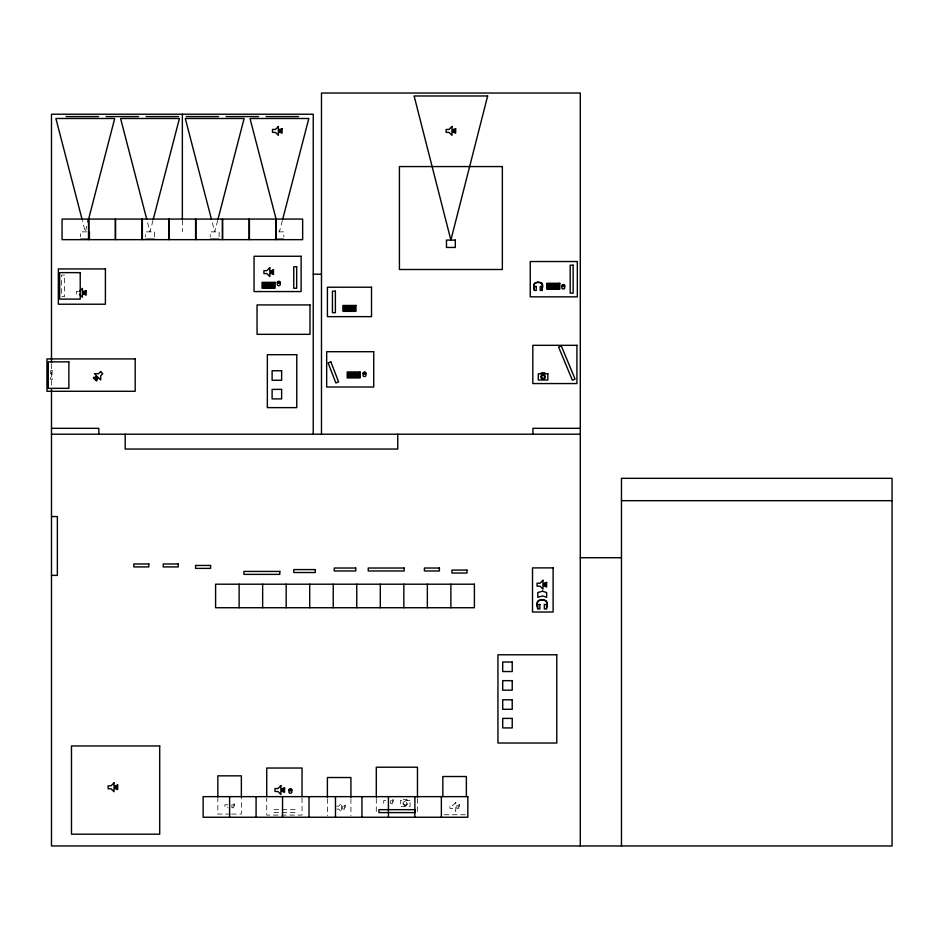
<?xml version="1.0" encoding="UTF-8"?>
<svg xmlns="http://www.w3.org/2000/svg" width="939" height="939" viewBox="0 0 939 939"><rect width="100%" height="100%" fill="white"/><g stroke="black" fill="none" stroke-linecap="round" stroke-linejoin="round"><path stroke-width="0.7" stroke-dasharray="4.7 3.52" d="M86.775 226.193L85.296 231.863L82.362 220.524M152.951 220.524L150.005 231.863L147.059 220.524M217.648 220.524L214.714 231.863L211.768 220.524M282.357 220.524L279.411 231.863L278.308 227.602M86.893 231.863L80.59 231.863L80.59 236.757M278.789 231.863L283.824 231.863L283.824 236.757M78.477 291.348L76.517 291.348L76.517 294.283L79.463 294.283M385.683 800.568L383.722 800.568L383.722 803.514L386.668 803.514M227.837 804.782L224.902 804.782L224.902 807.716L227.837 807.716M336.69 806.155L338.65 806.155L341.585 803.221L341.585 812.047L338.65 809.101L336.69 809.101M230.301 814.066L217.836 814.066L217.836 798.49M231.675 814.066L241.37 814.066L241.37 798.49M444.217 814.747L466.366 814.747M417.468 798.584L417.468 814.266M407.045 800.415L407.045 799.453L403.477 799.453L403.477 800.415M376.293 798.584L376.293 814.266M350.928 798.772L350.928 815.768M327.394 798.772L327.394 815.768M302.029 797.974L302.029 815.087L266.735 815.087L266.735 797.974M219.127 236.757L219.127 231.863L210.301 231.863L210.301 236.757M182.354 220.242L182.354 231.863M154.419 236.757L154.419 231.863L145.592 231.863L145.592 236.757M51.481 364.074L51.481 385.988M455.779 802.516L452.833 805.451L449.898 805.451L449.898 808.397L452.833 808.397L455.779 811.343L455.779 802.516M64.509 275.139L61.563 275.139L61.563 296.607L64.509 296.607L64.509 275.139M52.103 370.694L50.624 370.694L50.624 379.509L52.103 379.509L52.103 370.694M393.277 799.828L392.549 799.828L392.549 804.242L393.277 804.242L393.277 799.828M410.038 800.415L400.483 800.415L400.483 806.624L410.038 806.624L410.038 800.415M391.446 800.568L390.706 800.568L390.706 803.514L391.446 803.514L391.446 800.568M234.457 804.042L233.717 804.042L233.717 808.456L234.457 808.456L234.457 804.042M232.614 804.782L231.886 804.782L231.886 807.716L232.614 807.716L232.614 804.782M459.453 804.723L458.713 804.723L458.713 809.136L459.453 809.136L459.453 804.723M345.27 805.427L344.531 805.427L344.531 809.841L345.27 809.841L345.27 805.427M457.61 805.451L456.882 805.451L456.882 808.397L457.61 808.397L457.61 805.451M343.428 806.155L342.688 806.155L342.688 809.101L343.428 809.101L343.428 806.155M295.116 809.664L273.648 809.664L273.648 812.599L295.116 812.599L295.116 809.664M404.474 804.876A1.561 1.561 0 0 0 406.822 803.526A1.561 1.561 0 0 0 404.474 802.164A1.561 1.561 0 0 0 404.474 804.876M404.134 805.462A2.242 2.242 0 0 0 407.503 803.526A2.242 2.242 0 0 0 404.134 801.577A2.242 2.242 0 0 0 404.134 805.462"/><path stroke-width="1.41" d="M542.214 288.566C545.77 280.432 530.688 280.432 534.256 288.566M546.58 606.864C550.583 597.732 533.634 597.732 537.636 606.864M87.879 221.933L114.711 118.49L55.894 118.49L81.998 219.104M153.315 219.104L179.419 118.49L120.591 118.49L146.695 219.104M218.024 219.104L244.117 118.49L185.3 118.49L211.404 219.104M282.721 219.104L308.825 118.49L250.009 118.49L276.101 219.104L276.183 239.656L302.651 239.656L302.651 219.069L276.183 219.069M542.214 289.94L542.378 284.059A3.38 3.38 0 0 0 541.334 282.815L538.235 281.982L535.136 282.815A3.38 3.38 0 0 0 534.08 284.059L534.256 289.94M546.58 608.402L547.284 604.927L546.768 601.793A3.791 3.791 0 0 0 545.582 600.408L542.108 599.469L538.634 600.408A3.791 3.791 0 0 0 537.448 601.793L536.932 604.927L537.636 608.402M280.221 282.416L279.141 283.226A1.232 1.232 0 0 1 278.413 283.226L277.334 282.416A1.174 1.174 0 0 1 278.507 281.324L279.047 281.324A1.174 1.174 0 0 1 280.221 282.51L280.221 284.482A1.174 1.174 0 0 1 279.047 285.656L278.507 285.656A1.174 1.174 0 0 1 277.334 284.482L277.334 282.51M365.928 373.264L364.848 374.086A1.232 1.232 0 0 1 364.132 374.086L363.041 373.264M564.726 285.702L563.635 286.524A1.232 1.232 0 0 1 562.919 286.524L561.839 285.702M291.829 789.945L290.738 790.755A1.232 1.232 0 0 1 290.022 790.755L288.942 789.945M79.463 291.348L82.397 288.402L82.397 297.229L79.463 294.283M66.188 116.565L98.536 116.565M106.177 116.565L138.538 116.565M146.179 116.565L178.539 116.565M186.18 116.565L218.529 116.565M226.182 116.565L258.53 116.565M266.183 116.565L298.532 116.565M80.59 239.21L89.416 239.21L89.416 231.863M145.592 239.21L154.419 239.21M210.301 239.21L219.127 239.21M274.998 239.21L283.824 239.21M313.239 274.211L321.478 274.211M51.481 428.325L98.83 428.325L98.83 434.205M580.29 428.325L532.941 428.325L532.941 434.205M51.481 434.205L580.29 434.205M621.465 500.675L892.05 500.675M51.481 516.556L57.361 516.556L57.361 575.384L51.481 575.384M580.29 557.731L621.465 557.731M621.465 845.969L621.465 478.327L892.05 478.327L892.05 845.969L51.481 845.969L51.481 388.91M580.29 845.969L580.29 93.031L321.478 93.031L321.478 434.205M544.866 373.792L544.866 372.83L541.298 372.83L541.298 373.792M466.366 796.342L466.366 776.518L442.832 776.518L442.832 796.342M450.884 584.199L450.884 607.733M441.365 796.648L441.365 817.235M427.351 584.199L427.351 607.733M417.468 797.152L417.468 767.21L376.293 767.21L376.293 797.152M414.897 796.648L414.897 817.235M403.829 584.199L403.829 607.733M397.76 434.205L397.76 449.042L125.192 449.042L125.192 434.205M388.429 796.648L388.429 817.235M380.295 584.199L380.295 607.733M361.949 796.648L361.949 817.235M356.761 584.199L356.761 607.733M350.928 797.352L350.928 777.527L327.394 777.527L327.394 797.352M335.481 796.648L335.481 817.235M333.239 584.199L333.239 607.733M313.239 434.205L313.239 114.218L51.481 114.218L51.481 362.607M309.706 584.199L309.706 607.733M309.013 796.648L309.013 817.235M302.029 796.542L302.029 768.032L266.735 768.032L266.735 796.542M286.184 584.199L286.184 607.733M282.545 796.648L282.545 817.235M262.65 584.199L262.65 607.733M256.077 796.648L256.077 817.235M241.37 797.082L241.37 775.837L217.836 775.837L217.836 797.082M239.116 584.199L239.116 607.733M229.609 796.648L229.609 817.235M182.354 114.218L182.354 218.787M487.646 95.978L450.884 240.091L414.122 95.978L487.646 95.978M278.367 126.495L275.42 129.441L272.486 129.441L272.486 132.376L275.42 132.376L278.367 135.322L278.367 126.495M93.923 377.349L93.395 377.877L96.517 380.988L97.046 380.471L93.923 377.349M95.743 376.574L95.215 377.091L97.304 379.168L97.82 378.652L95.743 376.574M100.684 371.633L98.595 373.71L94.44 373.71L100.684 379.955L100.684 375.8L102.762 373.71L100.684 371.633M269.798 267.697L266.852 270.643L263.918 270.643L263.918 273.578L266.852 273.578L269.798 276.524L269.798 267.697M451.988 126.495L449.042 129.441L446.107 129.441L446.107 132.376L449.042 132.376L451.988 135.322L451.988 126.495M113.995 782.868L111.048 785.814L108.114 785.814L108.114 788.76L111.048 788.76L113.995 791.694L113.995 782.868M280.878 785.603L277.944 788.549L274.998 788.549L274.998 791.483L277.944 791.483L280.878 794.429L280.878 785.603M542.953 580.279L540.019 583.225L537.073 583.225L537.073 586.171L540.019 586.171L542.953 589.105L542.953 580.279M561.311 345.951L558.599 347.078L572.379 380.213L575.091 379.086L561.311 345.951M330.868 361.891L328.122 362.959L335.88 382.983L338.627 381.915L330.868 361.891M542.554 591.194L537.801 592.556L537.801 597.298L542.554 595.948L546.627 597.298L546.627 592.556L542.554 591.194M282.04 128.702L281.313 128.702L281.313 133.115L282.04 133.115L282.04 128.702M455.661 128.702L454.922 128.702L454.922 133.115L455.661 133.115L455.661 128.702M280.209 129.441L279.47 129.441L279.47 132.376L280.209 132.376L280.209 129.441M453.819 129.441L453.091 129.441L453.091 132.376L453.819 132.376L453.819 129.441M502.353 166.567L399.415 166.567L399.415 269.505L502.353 269.505L502.353 166.567M88.536 219.069L62.068 219.069L62.068 239.656L88.536 239.656L88.536 219.069M115.297 219.069L88.829 219.069L88.829 239.656L115.297 239.656L115.297 219.069M142.059 219.069L115.591 219.069L115.591 239.656L142.059 239.656L142.059 219.069M168.832 219.069L142.364 219.069L142.364 239.656L168.832 239.656L168.832 219.069M195.594 219.069L169.126 219.069L169.126 239.656L195.594 239.656L195.594 219.069M222.355 219.069L195.887 219.069L195.887 239.656L222.355 239.656L222.355 219.069M249.117 219.069L222.649 219.069L222.649 239.656L249.117 239.656L249.117 219.069M275.89 219.069L249.41 219.069L249.41 239.656L275.89 239.656L275.89 219.069M455.298 240.091L446.471 240.091L446.471 247.45L455.298 247.45L455.298 240.091M301.126 256.265L254.058 256.265L254.058 291.56L301.126 291.56L301.126 256.265M577.321 261.535L530.253 261.535L530.253 296.83L577.321 296.83L577.321 261.535M573.142 265.209L570.196 265.209L570.196 293.156L573.142 293.156L573.142 265.209M296.677 266.782L293.743 266.782L293.743 288.25L296.677 288.25L296.677 266.782M105.403 268.93L58.347 268.93L58.347 304.224L105.403 304.224L105.403 268.93M273.472 269.904L272.733 269.904L272.733 274.317L273.472 274.317L273.472 269.904M271.629 270.643L270.902 270.643L270.902 273.578L271.629 273.578L271.629 270.643M80.226 272.639L59.638 272.639L59.638 299.107L80.226 299.107L80.226 272.639M278.965 281.712L278.59 282.569L278.965 281.712M275.021 282.346L262.087 282.346L262.087 288.226L275.021 288.226L275.021 282.346M263.847 282.932L262.674 282.932L262.674 284.118L263.847 284.118L263.847 282.932M265.608 282.932L264.434 282.932L264.434 284.118L265.608 284.118L265.608 282.932M267.38 282.932L266.195 282.932L266.195 284.118L267.38 284.118L267.38 282.932M269.141 282.932L267.967 282.932L267.967 284.118L269.141 284.118L269.141 282.932M270.902 282.932L269.728 282.932L269.728 284.118L270.902 284.118L270.902 282.932M272.674 282.932L271.488 282.932L271.488 284.118L272.674 284.118L272.674 282.932M274.434 282.932L273.261 282.932L273.261 284.118L274.434 284.118L274.434 282.932M559.797 283.273L546.85 283.273L546.85 289.153L559.797 289.153L559.797 283.273M548.611 283.86L547.437 283.86L547.437 285.033L548.611 285.033L548.611 283.86M550.383 283.86L549.209 283.86L549.209 285.033L550.383 285.033L550.383 283.86M552.144 283.86L550.97 283.86L550.97 285.033L552.144 285.033L552.144 283.86M553.904 283.86L552.731 283.86L552.731 285.033L553.904 285.033L553.904 283.86M555.677 283.86L554.503 283.86L554.503 285.033L555.677 285.033L555.677 283.86M557.437 283.86L556.264 283.86L556.264 285.033L557.437 285.033L557.437 283.86M559.198 283.86L558.024 283.86L558.024 285.033L559.198 285.033L559.198 283.86M263.847 284.705L262.674 284.705L262.674 285.879L263.847 285.879L263.847 284.705M265.608 284.705L264.434 284.705L264.434 285.879L265.608 285.879L265.608 284.705M267.38 284.705L266.195 284.705L266.195 285.879L267.38 285.879L267.38 284.705M269.141 284.705L267.967 284.705L267.967 285.879L269.141 285.879L269.141 284.705M270.902 284.705L269.728 284.705L269.728 285.879L270.902 285.879L270.902 284.705M272.674 284.705L271.488 284.705L271.488 285.879L272.674 285.879L272.674 284.705M274.434 284.705L273.261 284.705L273.261 287.557L274.434 287.557L274.434 284.705M563.541 284.623L563.013 284.623A1.174 1.174 0 0 0 561.839 285.796L561.839 287.78A1.174 1.174 0 0 0 563.013 288.954L563.541 288.954A1.174 1.174 0 0 0 564.726 287.78L564.726 285.796A1.174 1.174 0 0 0 563.541 284.623M563.47 284.998L563.083 285.867L563.47 284.998M548.611 285.62L547.437 285.62L547.437 286.794L548.611 286.794L548.611 285.62M550.383 285.62L549.209 285.62L549.209 286.794L550.383 286.794L550.383 285.62M552.144 285.62L550.97 285.62L550.97 286.794L552.144 286.794L552.144 285.62M553.904 285.62L552.731 285.62L552.731 286.794L553.904 286.794L553.904 285.62M555.677 285.62L554.503 285.62L554.503 286.794L555.677 286.794L555.677 285.62M557.437 285.62L556.264 285.62L556.264 286.794L557.437 286.794L557.437 285.62M559.198 285.62L558.024 285.62L558.024 288.484L559.198 288.484L559.198 285.62M536.239 286.454L534.256 286.454L534.256 290.433L536.239 290.433L536.239 286.454M542.214 286.454L540.218 286.454L540.218 290.433L542.214 290.433L542.214 286.454M263.847 286.465L262.674 286.465L262.674 287.639L263.847 287.639L263.847 286.465M270.902 286.465L264.434 286.465L264.434 287.639L270.902 287.639L270.902 286.465M272.674 286.465L271.488 286.465L271.488 287.639L272.674 287.639L272.674 286.465M371.515 287.228L327.406 287.228L327.406 316.643L371.515 316.643L371.515 287.228M548.611 287.381L547.437 287.381L547.437 288.566L548.611 288.566L548.611 287.381M555.677 287.381L549.209 287.381L549.209 288.566L555.677 288.566L555.677 287.381M557.437 287.381L556.264 287.381L556.264 288.566L557.437 288.566L557.437 287.381M86.071 290.609L85.343 290.609L85.343 295.022L86.071 295.022L86.071 290.609M84.24 291.348L83.501 291.348L83.501 294.283L84.24 294.283L84.24 291.348M335.387 291.196L332.441 291.196L332.441 312.675L335.387 312.675L335.387 291.196M309.987 304.929L257.051 304.929L257.051 334.331L309.987 334.331L309.987 304.929M355.928 305.468L342.993 305.468L342.993 311.349L355.928 311.349L355.928 305.468M344.754 306.055L343.58 306.055L343.58 307.229L344.754 307.229L344.754 306.055M346.526 306.055L345.341 306.055L345.341 307.229L346.526 307.229L346.526 306.055M348.287 306.055L347.113 306.055L347.113 307.229L348.287 307.229L348.287 306.055M350.047 306.055L348.874 306.055L348.874 307.229L350.047 307.229L350.047 306.055M351.82 306.055L350.634 306.055L350.634 307.229L351.82 307.229L351.82 306.055M353.58 306.055L352.407 306.055L352.407 307.229L353.58 307.229L353.58 306.055M355.341 306.055L354.167 306.055L354.167 307.229L355.341 307.229L355.341 306.055M344.754 307.816L343.58 307.816L343.58 308.99L344.754 308.99L344.754 307.816M346.526 307.816L345.341 307.816L345.341 308.99L346.526 308.99L346.526 307.816M348.287 307.816L347.113 307.816L347.113 308.99L348.287 308.99L348.287 307.816M350.047 307.816L348.874 307.816L348.874 308.99L350.047 308.99L350.047 307.816M351.82 307.816L350.634 307.816L350.634 308.99L351.82 308.99L351.82 307.816M353.58 307.816L352.407 307.816L352.407 308.99L353.58 308.99L353.58 307.816M355.341 307.816L354.167 307.816L354.167 310.68L355.341 310.68L355.341 307.816M344.754 309.588L343.58 309.588L343.58 310.762L344.754 310.762L344.754 309.588M351.82 309.588L345.341 309.588L345.341 310.762L351.82 310.762L351.82 309.588M353.58 309.588L352.407 309.588L352.407 310.762L353.58 310.762L353.58 309.588M576.922 345.317L532.812 345.317L532.812 383.558L576.922 383.558L576.922 345.317M373.722 351.714L326.666 351.714L326.666 387.009L373.722 387.009L373.722 351.714M296.759 354.684L267.345 354.684L267.345 407.632L296.759 407.632L296.759 354.684M135.181 358.921L46.95 358.921L46.95 391.281L135.181 391.281L135.181 358.921M68.864 361.867L48.276 361.867L48.276 388.335L68.864 388.335L68.864 361.867M281.63 370.752L272.11 370.752L272.11 380.272L281.63 380.272L281.63 370.752M360.142 372.02L347.207 372.02L347.207 377.912L360.142 377.912L360.142 372.02M364.755 372.184L364.226 372.184A1.174 1.174 0 0 0 363.041 373.358L363.041 375.342A1.174 1.174 0 0 0 364.226 376.516L364.755 376.516A1.174 1.174 0 0 0 365.928 375.342L365.928 373.358A1.174 1.174 0 0 0 364.755 372.184M348.968 372.619L347.794 372.619L347.794 373.792L348.968 373.792L348.968 372.619M350.74 372.619L349.554 372.619L349.554 373.792L350.74 373.792L350.74 372.619M352.501 372.619L351.327 372.619L351.327 373.792L352.501 373.792L352.501 372.619M354.261 372.619L353.087 372.619L353.087 373.792L354.261 373.792L354.261 372.619M356.034 372.619L354.848 372.619L354.848 373.792L356.034 373.792L356.034 372.619M357.794 372.619L356.62 372.619L356.62 373.792L357.794 373.792L357.794 372.619M359.555 372.619L358.381 372.619L358.381 373.792L359.555 373.792L359.555 372.619M364.684 372.56L364.297 373.417L364.684 372.56M547.86 373.792L538.293 373.792L538.293 380.013L547.86 380.013L547.86 373.792M348.968 374.379L347.794 374.379L347.794 375.553L348.968 375.553L348.968 374.379M350.74 374.379L349.554 374.379L349.554 375.553L350.74 375.553L350.74 374.379M352.501 374.379L351.327 374.379L351.327 375.553L352.501 375.553L352.501 374.379M354.261 374.379L353.087 374.379L353.087 375.553L354.261 375.553L354.261 374.379M356.034 374.379L354.848 374.379L354.848 375.553L356.034 375.553L356.034 374.379M357.794 374.379L356.62 374.379L356.62 375.553L357.794 375.553L357.794 374.379M359.555 374.379L358.381 374.379L358.381 377.243L359.555 377.243L359.555 374.379M348.968 376.14L347.794 376.14L347.794 377.325L348.968 377.325L348.968 376.14M356.034 376.14L349.554 376.14L349.554 377.325L356.034 377.325L356.034 376.14M357.794 376.14L356.62 376.14L356.62 377.325L357.794 377.325L357.794 376.14M281.63 389.38L272.11 389.38L272.11 398.899L281.63 398.899L281.63 389.38M148.82 563.975L133.819 563.975L133.819 566.921L148.82 566.921L148.82 563.975M178.234 563.975L163.233 563.975L163.233 566.921L178.234 566.921L178.234 563.975M210.582 565.454L195.582 565.454L195.582 568.388L210.582 568.388L210.582 565.454M553.106 567.895L532.519 567.895L532.519 612.017L553.106 612.017L553.106 567.895M355.74 568.025L334.272 568.025L334.272 570.971L355.74 570.971L355.74 568.025M404.134 568.025L368.252 568.025L368.252 570.971L404.134 570.971L404.134 568.025M439.393 568.025L424.405 568.025L424.405 570.971L439.393 570.971L439.393 568.025M315.258 569.586L293.79 569.586L293.79 572.52L315.258 572.52L315.258 569.586M466.953 570.079L451.952 570.079L451.952 573.025L466.953 573.025L466.953 570.079M279.81 571.428L243.929 571.428L243.929 574.375L279.81 574.375L279.81 571.428M546.627 582.485L545.899 582.485L545.899 586.898L546.627 586.898L546.627 582.485M544.796 583.225L544.057 583.225L544.057 586.171L544.796 586.171L544.796 583.225M474.406 584.199L215.594 584.199L215.594 607.733L474.406 607.733L474.406 584.199M539.866 604.493L537.636 604.493L537.636 608.965L539.866 608.965L539.866 604.493M546.58 604.493L544.338 604.493L544.338 608.965L546.58 608.965L546.58 604.493M556.768 654.788L497.94 654.788L497.94 743.019L556.768 743.019L556.768 654.788M512.225 662.03L502.705 662.03L502.705 671.549L512.225 671.549L512.225 662.03M512.225 680.658L502.705 680.658L502.705 690.177L512.225 690.177L512.225 680.658M512.225 699.778L502.705 699.778L502.705 709.297L512.225 709.297L512.225 699.778M512.225 718.405L502.705 718.405L502.705 727.925L512.225 727.925L512.225 718.405M159.712 745.965L71.481 745.965L71.481 834.196L159.712 834.196L159.712 745.965M117.668 785.074L116.929 785.074L116.929 789.488L117.668 789.488L117.668 785.074M115.826 785.814L115.098 785.814L115.098 788.76L115.826 788.76L115.826 785.814M284.552 787.809L283.824 787.809L283.824 792.223L284.552 792.223L284.552 787.809M282.721 788.549L281.982 788.549L281.982 791.483L282.721 791.483L282.721 788.549M290.644 788.854L290.116 788.854A1.174 1.174 0 0 0 288.942 790.039L288.942 792.011A1.174 1.174 0 0 0 290.116 793.185L290.644 793.185A1.174 1.174 0 0 0 291.829 792.011L291.829 790.039A1.174 1.174 0 0 0 290.644 788.854M290.574 789.241L290.186 790.098L290.574 789.241M467.833 796.648L203.129 796.648L203.129 817.235L467.833 817.235L467.833 796.648M414.827 809.664L378.945 809.664L378.945 812.599L414.827 812.599L414.827 809.664M541.815 378.757A2.242 2.242 0 0 0 545.324 377.055A2.242 2.242 0 0 0 542.096 374.884A2.242 2.242 0 0 0 541.815 378.757M542.202 378.194A1.561 1.561 0 0 0 544.632 377.009A1.561 1.561 0 0 0 542.402 375.494A1.561 1.561 0 0 0 542.202 378.194"/></g></svg>
